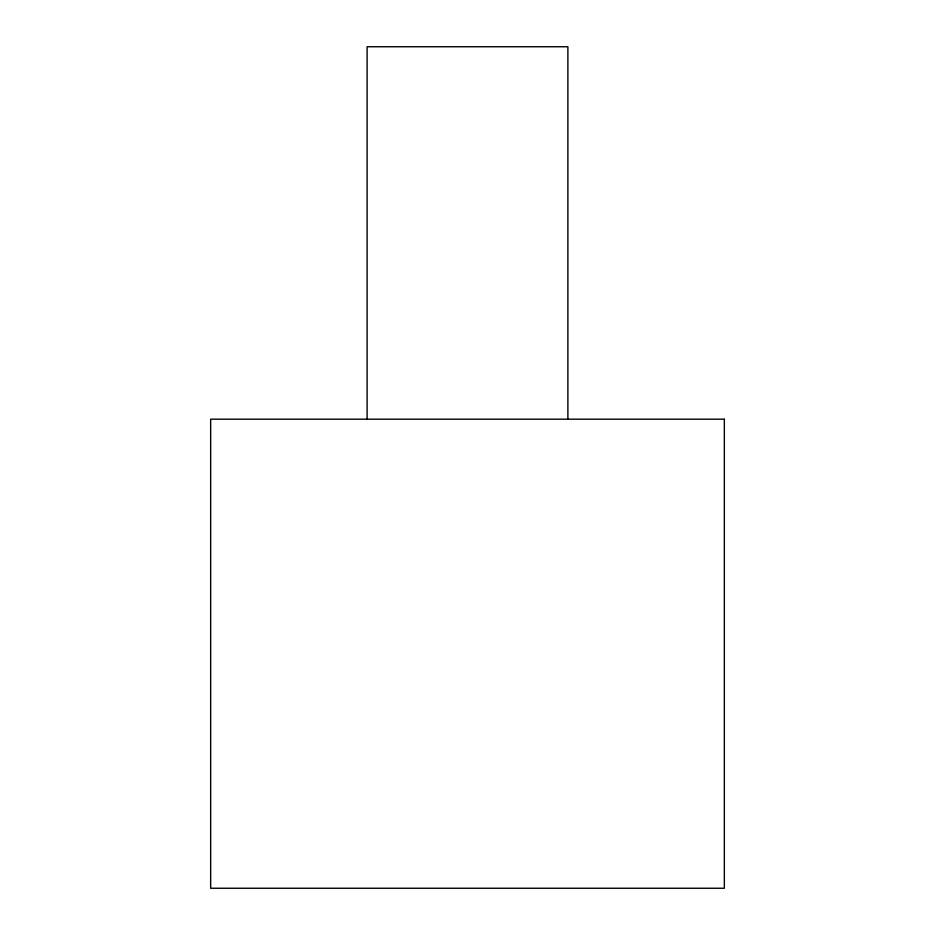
<?xml version="1.0" encoding="UTF-8"?>
<svg xmlns="http://www.w3.org/2000/svg" width="935" height="935" viewBox="0 0 935 935"><rect width="100%" height="100%" fill="white"/><g stroke="black" fill="none" stroke-linecap="round" stroke-linejoin="round"><path stroke-width="1.4" d="M567.884 419.184L567.884 46.75L367.116 46.75L367.116 419.184M724.344 419.184L210.655 419.184L210.655 888.25L724.344 888.25L724.344 419.184"/></g></svg>
